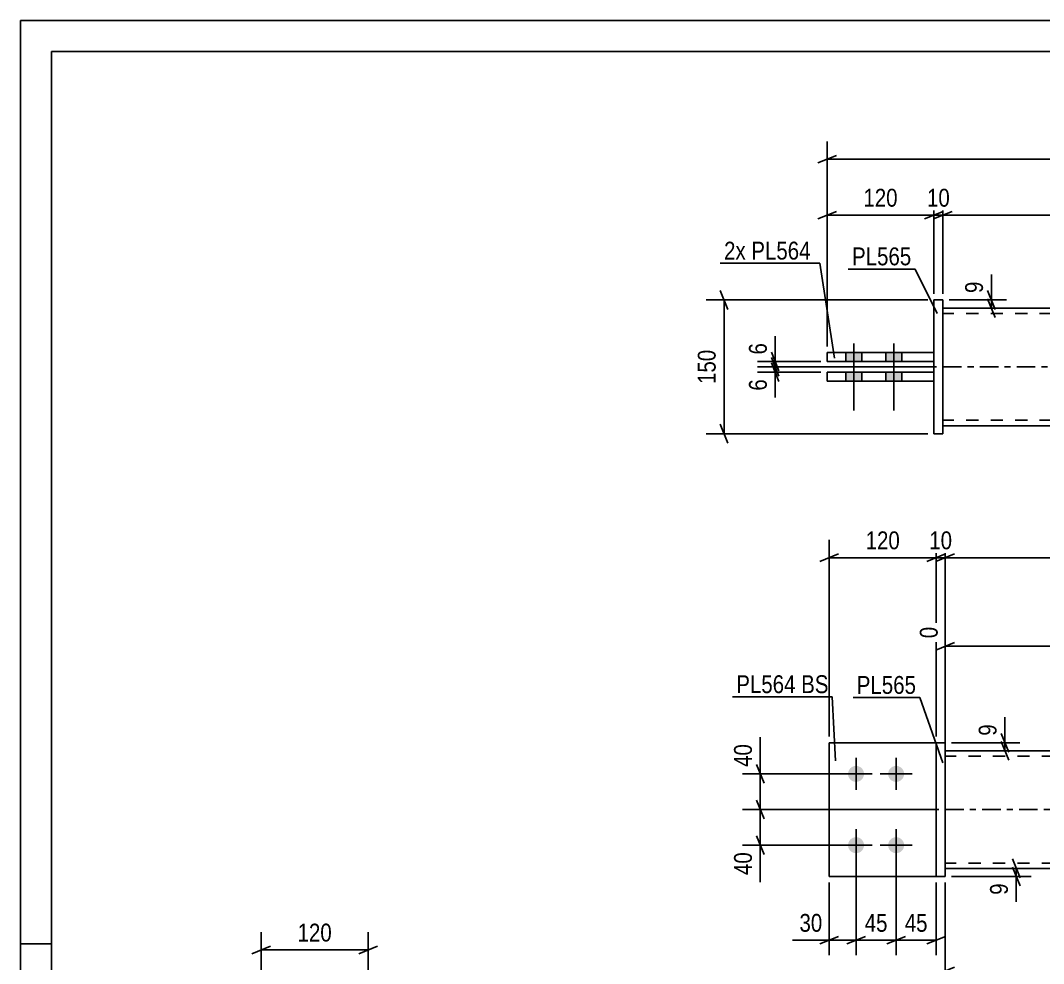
# Model space of a CAD drawing. Header units: millimetres. Extents: x 0 to 420, y 0 to 297.
# Drawn here: x 0 to 164, y 145.8 to 297 of the extents above; entities that cross this region are included whole.
import ezdxf

# ---------------------------------------------------------------- set-up
doc = ezdxf.new("R2010")
doc.units = ezdxf.units.MM
doc.linetypes.add('DXK_LINE_DOT2', pattern=[3.9198, 1.9599, -1.9599])
doc.linetypes.add('DXK_LINE_DOT3', pattern=[5.9187, 2.979, -0.9799, 0.9799, -0.9799])
doc.styles.add('Arial Narrow', font='ARIALN.TTF', dxfattribs={"height": 0.2})

# ---------------------------------------------------------------- blocks, each defined once
blk = doc.blocks.new('Unknown-585696536-1128')
at = {"color": 5, "linetype": 'Continuous'}
for p, q in [((420, 297), (0, 297)), ((0, 297), (0, 0)), ((0, 292), (0, 297)), ((415, 292), (5, 292)), ((5, 292), (5, 5)), ((5, 149), (0, 149))]:
    blk.add_line(p, q, dxfattribs=at)
blk = doc.blocks.new('Part-585696536-1856 - 1834')
at = {"color": 2, "linetype": 'Continuous'}
for p, q in [((129.68, 181.22), (146.83, 181.22)), ((129.68, 181.22), (129.68, 159.79)), ((146.83, 159.79), (129.68, 159.79)), ((129.68, 159.79), (129.68, 159.79))]:
    blk.add_line(p, q, dxfattribs=at)
at = {"color": 7, "linetype": 'DXK_LINE_DOT2'}
for p, q in [((129.68, 181.22), (146.83, 181.22)), ((146.83, 181.22), (146.83, 181.22)), ((146.83, 181.22), (146.83, 159.79)), ((129.68, 159.79), (146.83, 159.79)), ((129.68, 159.79), (129.68, 159.79))]:
    blk.add_line(p, q, dxfattribs=at)
blk = doc.blocks.new('Part-585696536-1840 - 1834')
at = {"linetype": 'Continuous'}
blk.add_hatch(color=2, dxfattribs=at).paths.add_polyline_path([(173.2, 161.08), (172.4, 162.48), (174, 162.48)])
at = {"color": 2, "linetype": 'Continuous'}
for p, q in [((148.26, 179.93), (248.04, 179.93)), ((173.2, 161.08), (172.4, 162.48)), ((172.4, 162.48), (174, 162.48)), ((174, 162.48), (173.2, 161.08)), ((148.26, 161.08), (248.04, 161.08))]:
    blk.add_line(p, q, dxfattribs=at)
at = {"color": 7, "linetype": 'DXK_LINE_DOT2'}
for p, q in [((148.26, 161.08), (148.26, 179.93)), ((248.04, 179.08), (148.26, 179.08)), ((248.04, 161.08), (248.04, 179.93)), ((248.04, 161.93), (148.26, 161.93))]:
    blk.add_line(p, q, dxfattribs=at)
at = {"color": 7, "linetype": 'DXK_LINE_DOT3'}
blk.add_line((148.26, 170.51), (248.04, 170.51), dxfattribs=at)
at = {"color": 2, "linetype": 'Continuous'}
blk.add_circle((173.2, 161.98), 1, dxfattribs=at)
blk = doc.blocks.new('Part-585696536-1861 - 1834')
at = {"color": 7, "linetype": 'DXK_LINE_DOT2'}
for p, q in [((129.68, 181.22), (146.83, 181.22)), ((129.68, 181.22), (146.83, 181.22)), ((129.68, 159.79), (129.68, 181.22)), ((146.83, 181.22), (146.83, 181.22)), ((146.83, 181.22), (146.83, 159.79)), ((129.68, 159.79), (146.83, 159.79)), ((146.83, 159.79), (129.68, 159.79)), ((129.68, 159.79), (129.68, 159.79))]:
    blk.add_line(p, q, dxfattribs=at)
blk = doc.blocks.new('Part-585696536-1866 - 1834')
at = {"color": 2, "linetype": 'Continuous'}
for p, q in [((148.26, 181.22), (146.83, 181.22)), ((146.83, 181.22), (146.83, 159.79)), ((148.26, 181.22), (148.26, 181.22)), ((148.26, 181.22), (148.26, 159.79)), ((146.83, 159.79), (148.26, 159.79))]:
    blk.add_line(p, q, dxfattribs=at)
at = {"color": 7, "linetype": 'DXK_LINE_DOT2'}
for p, q in [((146.83, 181.22), (148.26, 181.22)), ((148.26, 159.79), (146.83, 159.79))]:
    blk.add_line(p, q, dxfattribs=at)
blk = doc.blocks.new('Bolt-585696536-1868 - 1834')
at = {"linetype": 'Continuous'}
for points in [[(133.97, 174.93), (133.7, 174.96), (133.45, 175.05), (133.21, 175.18), (133.01, 175.36), (132.86, 175.58), (132.75, 175.82), (132.69, 176.09), (132.69, 176.35), (132.75, 176.62), (132.86, 176.86), (133.01, 177.08), (133.21, 177.26), (133.45, 177.39), (133.7, 177.48), (133.97, 177.51), (134.24, 177.48), (134.49, 177.39), (134.73, 177.26), (134.93, 177.08), (135.08, 176.86), (135.19, 176.62), (135.25, 176.35), (135.25, 176.09), (135.19, 175.82), (135.08, 175.58), (134.93, 175.36), (134.73, 175.18), (134.49, 175.05), (134.24, 174.96)], [(140.4, 174.93), (140.13, 174.96), (139.88, 175.05), (139.64, 175.18), (139.44, 175.36), (139.28, 175.58), (139.18, 175.82), (139.12, 176.09), (139.12, 176.35), (139.18, 176.62), (139.28, 176.86), (139.44, 177.08), (139.64, 177.26), (139.88, 177.39), (140.13, 177.48), (140.4, 177.51), (140.67, 177.48), (140.92, 177.39), (141.15, 177.26), (141.35, 177.08), (141.51, 176.86), (141.62, 176.62), (141.68, 176.35), (141.68, 176.09), (141.62, 175.82), (141.51, 175.58), (141.35, 175.36), (141.15, 175.18), (140.92, 175.05), (140.67, 174.96)], [(133.97, 163.51), (133.7, 163.53), (133.45, 163.62), (133.21, 163.75), (133.01, 163.93), (132.86, 164.15), (132.75, 164.39), (132.69, 164.66), (132.69, 164.93), (132.75, 165.19), (132.86, 165.43), (133.01, 165.65), (133.21, 165.83), (133.45, 165.97), (133.7, 166.05), (133.97, 166.08), (134.24, 166.05), (134.49, 165.97), (134.73, 165.83), (134.93, 165.65), (135.08, 165.43), (135.19, 165.19), (135.25, 164.93), (135.25, 164.66), (135.19, 164.39), (135.08, 164.15), (134.93, 163.93), (134.73, 163.75), (134.49, 163.62), (134.24, 163.53)], [(140.4, 163.51), (140.13, 163.53), (139.88, 163.62), (139.64, 163.75), (139.44, 163.93), (139.28, 164.15), (139.18, 164.39), (139.12, 164.66), (139.12, 164.93), (139.18, 165.19), (139.28, 165.43), (139.44, 165.65), (139.64, 165.83), (139.88, 165.97), (140.13, 166.05), (140.4, 166.08), (140.67, 166.05), (140.92, 165.97), (141.15, 165.83), (141.35, 165.65), (141.51, 165.43), (141.62, 165.19), (141.68, 164.93), (141.68, 164.66), (141.62, 164.39), (141.51, 164.15), (141.35, 163.93), (141.15, 163.75), (140.92, 163.62), (140.67, 163.53)]]:
    blk.add_hatch(color=1, dxfattribs=at).paths.add_polyline_path(points)
at = {"color": 1, "linetype": 'Continuous'}
for p, q in [((133.97, 173.65), (133.97, 178.79)), ((140.4, 173.65), (140.4, 178.79)), ((136.54, 176.22), (131.4, 176.22)), ((142.97, 176.22), (137.83, 176.22)), ((133.97, 162.22), (133.97, 167.36)), ((140.4, 162.22), (140.4, 167.36)), ((136.54, 164.79), (131.4, 164.79)), ((142.97, 164.79), (137.83, 164.79))]:
    blk.add_line(p, q, dxfattribs=at)
blk = doc.blocks.new('Part-585696536-1594 - 1531')
at = {"linetype": 'Continuous'}
blk.add_hatch(color=2, dxfattribs=at).paths.add_polyline_path([(172.83, 241.47), (172.03, 242.87), (173.63, 242.87)])
at = {"color": 2, "linetype": 'Continuous'}
for p, q in [((147.89, 250.9), (247.67, 250.9)), ((172.83, 241.47), (172.03, 242.87)), ((172.03, 242.87), (173.63, 242.87)), ((173.63, 242.87), (172.83, 241.47)), ((247.67, 232.04), (147.89, 232.04))]:
    blk.add_line(p, q, dxfattribs=at)
at = {"color": 7, "linetype": 'DXK_LINE_DOT2'}
for p, q in [((147.89, 232.04), (147.89, 250.9)), ((247.67, 250.04), (147.89, 250.04)), ((247.67, 232.04), (247.67, 250.9)), ((247.67, 232.9), (147.89, 232.9))]:
    blk.add_line(p, q, dxfattribs=at)
at = {"color": 7, "linetype": 'DXK_LINE_DOT3'}
blk.add_line((147.89, 241.47), (247.67, 241.47), dxfattribs=at)
at = {"color": 2, "linetype": 'Continuous'}
blk.add_circle((172.83, 242.37), 1, dxfattribs=at)
blk = doc.blocks.new('Bolt-585696536-1539 - 1531')
at = {"linetype": 'Continuous'}
for points in [[(132.32, 242.33), (134.89, 242.33), (134.89, 243.76), (132.32, 243.76)], [(132.32, 242.33), (134.89, 242.33), (134.89, 243.76), (132.32, 243.76)], [(138.74, 242.33), (141.32, 242.33), (141.32, 243.76), (138.74, 243.76)], [(138.74, 242.33), (141.32, 242.33), (141.32, 243.76), (138.74, 243.76)], [(132.32, 239.19), (134.89, 239.19), (134.89, 240.62), (132.32, 240.62)], [(132.32, 239.19), (134.89, 239.19), (134.89, 240.62), (132.32, 240.62)], [(138.74, 239.19), (141.32, 239.19), (141.32, 240.62), (138.74, 240.62)], [(138.74, 239.19), (141.32, 239.19), (141.32, 240.62), (138.74, 240.62)]]:
    blk.add_hatch(color=1, dxfattribs=at).paths.add_polyline_path(points)
at = {"color": 1, "linetype": 'Continuous'}
for p, q in [((133.6, 245.19), (133.6, 234.47)), ((133.6, 245.19), (133.6, 234.47)), ((140.03, 245.19), (140.03, 234.47)), ((140.03, 245.19), (140.03, 234.47)), ((132.32, 243.76), (132.32, 242.33)), ((132.32, 243.76), (132.32, 242.33)), ((134.89, 243.76), (134.89, 242.33)), ((134.89, 243.76), (134.89, 242.33)), ((138.74, 243.76), (138.74, 242.33)), ((138.74, 243.76), (138.74, 242.33)), ((141.32, 243.76), (141.32, 242.33)), ((141.32, 243.76), (141.32, 242.33)), ((132.32, 240.62), (132.32, 239.19)), ((132.32, 240.62), (132.32, 239.19)), ((134.89, 240.62), (134.89, 239.19)), ((134.89, 240.62), (134.89, 239.19)), ((138.74, 240.62), (138.74, 239.19)), ((138.74, 240.62), (138.74, 239.19)), ((141.32, 240.62), (141.32, 239.19)), ((141.32, 240.62), (141.32, 239.19))]:
    blk.add_line(p, q, dxfattribs=at)
blk = doc.blocks.new('Part-585696536-1544 - 1531')
at = {"color": 2, "linetype": 'Continuous'}
for p, q in [((146.46, 252.19), (147.89, 252.19)), ((146.46, 252.19), (146.46, 230.76)), ((147.89, 252.19), (147.89, 252.19)), ((147.89, 252.19), (147.89, 230.76)), ((147.89, 230.76), (146.46, 230.76)), ((146.46, 230.76), (146.46, 230.76))]:
    blk.add_line(p, q, dxfattribs=at)
at = {"color": 7, "linetype": 'DXK_LINE_DOT2'}
for p, q in [((146.46, 252.19), (147.89, 252.19)), ((146.46, 230.76), (147.89, 230.76)), ((146.46, 230.76), (146.46, 230.76))]:
    blk.add_line(p, q, dxfattribs=at)
blk = doc.blocks.new('Part-585696536-1559 - 1531')
at = {"color": 2, "linetype": 'Continuous'}
for p, q in [((146.46, 243.76), (129.32, 243.76)), ((129.32, 242.33), (129.32, 243.76)), ((146.46, 242.33), (146.46, 243.76)), ((129.32, 242.33), (146.46, 242.33)), ((129.32, 242.33), (129.32, 242.33))]:
    blk.add_line(p, q, dxfattribs=at)
at = {"color": 7, "linetype": 'DXK_LINE_DOT2'}
for p, q in [((129.32, 243.76), (146.46, 243.76)), ((146.46, 242.33), (129.32, 242.33))]:
    blk.add_line(p, q, dxfattribs=at)
blk = doc.blocks.new('Part-585696536-1619 - 1531')
at = {"color": 2, "linetype": 'Continuous'}
for p, q in [((146.46, 240.62), (129.32, 240.62)), ((129.32, 239.19), (129.32, 240.62)), ((146.46, 239.19), (146.46, 240.62)), ((129.32, 239.19), (146.46, 239.19)), ((129.32, 239.19), (129.32, 239.19))]:
    blk.add_line(p, q, dxfattribs=at)
at = {"color": 7, "linetype": 'DXK_LINE_DOT2'}
for p, q in [((129.32, 240.62), (146.46, 240.62)), ((146.46, 239.19), (129.32, 239.19))]:
    blk.add_line(p, q, dxfattribs=at)
blk = doc.blocks.new('StraightDimension-585696536-2323 - 2208')
at = {"color": 7, "linetype": 'Continuous'}
for p, q in [((38.6, 131.18), (38.6, 150.85)), ((55.74, 131.18), (55.74, 150.85)), ((40.1, 148.6), (37.1, 147.4)), ((38.6, 148), (55.74, 148)), ((54.24, 147.4), (57.24, 148.6))]:
    blk.add_line(p, q, dxfattribs=at)
at = {"color": 0}
blk.add_wipeout([(50.51, 148.75), (50.51, 152.95), (43.83, 152.95), (43.83, 148.75)], dxfattribs=at)
at = {"color": 3, "style": 'Arial Narrow'}
blk.add_text('120', height=2.863, dxfattribs=at).set_placement((44.43, 149.35))
blk = doc.blocks.new('StraightDimension-585696536-2130 - 1834')
at = {"color": 7, "linetype": 'Continuous'}
for p, q in [((133.97, 163.79), (133.97, 147.16)), ((129.68, 158.79), (129.68, 147.16)), ((128.18, 148.96), (131.18, 150.16)), ((129.68, 149.56), (133.97, 149.56)), ((135.47, 150.16), (132.47, 148.96))]:
    blk.add_line(p, q, dxfattribs=at)
at = {"color": 0}
blk.add_wipeout([(129.16, 150.31), (129.16, 154.51), (124.3, 154.51), (124.3, 150.31)], dxfattribs=at)
at = {"color": 7, "linetype": 'Continuous'}
blk.add_line((129.68, 149.56), (123.78, 149.56), dxfattribs=at)
blk.add_line((129.68, 149.56), (123.78, 149.56), dxfattribs=at)
at = {"color": 3, "style": 'Arial Narrow'}
blk.add_text('30', height=2.863, dxfattribs=at).set_placement((124.9, 150.91))
blk = doc.blocks.new('StraightDimension-585696536-1915 - 1834')
at = {"color": 7, "linetype": 'Continuous'}
for p, q in [((148.26, 182.22), (148.26, 213.73)), ((248.04, 182.22), (248.04, 213.73)), ((149.76, 211.48), (146.76, 210.28)), ((148.26, 210.88), (248.04, 210.88)), ((246.54, 210.28), (249.54, 211.48))]:
    blk.add_line(p, q, dxfattribs=at)
at = {"color": 0}
blk.add_wipeout([(201.49, 211.63), (201.49, 215.83), (194.8, 215.83), (194.8, 211.63)], dxfattribs=at)
at = {"color": 3, "style": 'Arial Narrow'}
blk.add_text('698', height=2.863, dxfattribs=at).set_placement((195.4, 212.23))
blk = doc.blocks.new('StraightDimension-585696536-2081 - 1834')
at = {"color": 7, "linetype": 'Continuous'}
for p, q in [((157.25, 182.72), (158.45, 179.72)), ((149.26, 181.22), (160.25, 181.22)), ((158.45, 178.43), (157.25, 181.43)), ((157.85, 179.93), (157.85, 181.22)), ((149.26, 179.93), (160.25, 179.93))]:
    blk.add_line(p, q, dxfattribs=at)
at = {"color": 0}
blk.add_wipeout([(157.1, 184.77), (152.9, 184.77), (152.9, 181.74), (157.1, 181.74)], dxfattribs=at)
at = {"color": 7, "linetype": 'Continuous'}
blk.add_line((157.85, 181.22), (157.85, 185.3), dxfattribs=at)
blk.add_line((157.85, 181.22), (157.85, 185.3), dxfattribs=at)
at = {"color": 3, "style": 'Arial Narrow'}
blk.add_text('9', height=2.86, rotation=90.0002, dxfattribs=at).set_placement((156.5, 182.34))
blk = doc.blocks.new('StraightDimension-585696536-1876 - 1834')
at = {"color": 7, "linetype": 'Continuous'}
for p, q in [((129.68, 182.22), (129.68, 213.73)), ((146.83, 182.22), (146.83, 213.73)), ((131.18, 211.48), (128.18, 210.28)), ((129.68, 210.88), (146.83, 210.88)), ((145.33, 210.28), (148.33, 211.48))]:
    blk.add_line(p, q, dxfattribs=at)
at = {"color": 0}
blk.add_wipeout([(141.6, 211.63), (141.6, 215.83), (134.91, 215.83), (134.91, 211.63)], dxfattribs=at)
at = {"color": 3, "style": 'Arial Narrow'}
blk.add_text('120', height=2.863, dxfattribs=at).set_placement((135.51, 212.23))
blk = doc.blocks.new('StraightDimension-585696536-1898 - 1834')
at = {"color": 7, "linetype": 'Continuous'}
for p, q in [((146.83, 182.22), (146.83, 213.73)), ((148.26, 182.22), (148.26, 213.73)), ((145.33, 210.28), (148.33, 211.48)), ((149.76, 211.48), (146.76, 210.28)), ((146.83, 210.88), (148.26, 210.88))]:
    blk.add_line(p, q, dxfattribs=at)
at = {"color": 0}
blk.add_wipeout([(149.97, 211.63), (149.97, 215.83), (145.11, 215.83), (145.11, 211.63)], dxfattribs=at)
at = {"color": 3, "style": 'Arial Narrow'}
blk.add_text('10', height=2.863, dxfattribs=at).set_placement((145.71, 212.23))
blk = doc.blocks.new('StraightDimension-585696536-2123 - 1834')
at = {"color": 7, "linetype": 'Continuous'}
for p, q in [((133.97, 163.79), (133.97, 147.16)), ((140.4, 163.79), (140.4, 147.16)), ((132.47, 148.96), (135.47, 150.16)), ((133.97, 149.56), (140.4, 149.56)), ((141.9, 150.16), (138.9, 148.96))]:
    blk.add_line(p, q, dxfattribs=at)
at = {"color": 0}
blk.add_wipeout([(139.61, 150.31), (139.61, 154.51), (134.76, 154.51), (134.76, 150.31)], dxfattribs=at)
at = {"color": 3, "style": 'Arial Narrow'}
blk.add_text('45', height=2.863, dxfattribs=at).set_placement((135.36, 150.91))
blk = doc.blocks.new('StraightDimension-585696536-2054 - 1834')
at = {"color": 7, "linetype": 'Continuous'}
for p, q in [((118.02, 172.01), (119.22, 169.01)), ((147.26, 170.51), (115.77, 170.51)), ((118.62, 164.79), (118.62, 170.51)), ((119.22, 163.29), (118.02, 166.29)), ((132.97, 164.79), (115.77, 164.79))]:
    blk.add_line(p, q, dxfattribs=at)
at = {"color": 0}
blk.add_wipeout([(117.87, 164.27), (113.67, 164.27), (113.67, 159.41), (117.87, 159.41)], dxfattribs=at)
at = {"color": 7, "linetype": 'Continuous'}
blk.add_line((118.62, 164.79), (118.62, 158.88), dxfattribs=at)
blk.add_line((118.62, 164.79), (118.62, 158.88), dxfattribs=at)
at = {"color": 3, "style": 'Arial Narrow'}
blk.add_text('40', height=2.863, rotation=90.0002, dxfattribs=at).set_placement((117.27, 160.01))
blk = doc.blocks.new('StraightDimension-585696536-2067 - 1834')
at = {"color": 7, "linetype": 'Continuous'}
for p, q in [((118.02, 177.72), (119.22, 174.72)), ((132.97, 176.22), (115.77, 176.22)), ((118.62, 170.51), (118.62, 176.22)), ((119.22, 169.01), (118.02, 172.01)), ((147.26, 170.51), (115.77, 170.51))]:
    blk.add_line(p, q, dxfattribs=at)
at = {"color": 0}
blk.add_wipeout([(117.87, 181.6), (113.67, 181.6), (113.67, 176.74), (117.87, 176.74)], dxfattribs=at)
at = {"color": 7, "linetype": 'Continuous'}
blk.add_line((118.62, 176.22), (118.62, 182.13), dxfattribs=at)
blk.add_line((118.62, 176.22), (118.62, 182.13), dxfattribs=at)
at = {"color": 3, "style": 'Arial Narrow'}
blk.add_text('40', height=2.863, rotation=90.0002, dxfattribs=at).set_placement((117.27, 177.34))
blk = doc.blocks.new('StraightDimension-585696536-2090 - 1834')
at = {"color": 7, "linetype": 'Continuous'}
for p, q in [((159.06, 162.58), (160.26, 159.58)), ((149.26, 161.08), (162.06, 161.08)), ((160.26, 158.29), (159.06, 161.29)), ((159.66, 159.79), (159.66, 161.08)), ((149.26, 159.79), (162.06, 159.79))]:
    blk.add_line(p, q, dxfattribs=at)
at = {"color": 0}
blk.add_wipeout([(158.91, 159.27), (154.71, 159.27), (154.71, 156.24), (158.91, 156.24)], dxfattribs=at)
at = {"color": 7, "linetype": 'Continuous'}
blk.add_line((159.66, 159.79), (159.66, 155.71), dxfattribs=at)
blk.add_line((159.66, 159.79), (159.66, 155.71), dxfattribs=at)
at = {"color": 3, "style": 'Arial Narrow'}
blk.add_text('9', height=2.86, rotation=90.0002, dxfattribs=at).set_placement((158.31, 156.84))
blk = doc.blocks.new('StraightDimension-585696536-2110 - 1834')
at = {"color": 7, "linetype": 'Continuous'}
for p, q in [((140.4, 163.79), (140.4, 147.16)), ((146.83, 158.79), (146.83, 147.16)), ((138.9, 148.96), (141.9, 150.16)), ((140.4, 149.56), (146.83, 149.56)), ((148.33, 150.16), (145.33, 148.96))]:
    blk.add_line(p, q, dxfattribs=at)
at = {"color": 0}
blk.add_wipeout([(146.04, 150.31), (146.04, 154.51), (141.18, 154.51), (141.18, 150.31)], dxfattribs=at)
at = {"color": 3, "style": 'Arial Narrow'}
blk.add_text('45', height=2.863, dxfattribs=at).set_placement((141.78, 150.91))
blk = doc.blocks.new('StraightDimension-585696536-3638 - 1834')
at = {"color": 7, "linetype": 'Continuous'}
for p, q in [((148.26, 158.79), (148.26, 141.49)), ((248.04, 158.79), (248.04, 137.84)), ((149.76, 145.22), (146.76, 144.02)), ((148.26, 144.62), (248.04, 144.62)), ((246.54, 144.02), (249.54, 145.22))]:
    blk.add_line(p, q, dxfattribs=at)
at = {"color": 0}
blk.add_wipeout([(201.49, 145.37), (201.49, 149.57), (194.8, 149.57), (194.8, 145.37)], dxfattribs=at)
at = {"color": 0, "linetype": 'Continuous'}
for points in [[(147.66, 143.92), (143.46, 143.92), (143.46, 140.89), (147.66, 140.89)], [(247.44, 143.92), (243.24, 143.92), (243.24, 137.24), (247.44, 137.24)]]:
    blk.add_wipeout(points, dxfattribs=at)
at = {"color": 3, "style": 'Arial Narrow'}
blk.add_text('698', height=2.863, dxfattribs=at).set_placement((195.4, 145.97))
at = {"color": 3, "linetype": 'Continuous', "style": 'Arial Narrow'}
for s, height, p in [('0', 2.86, (147.06, 141.49)), ('698', 2.863, (246.84, 137.84))]:
    blk.add_text(s, height=height, rotation=90.0002, dxfattribs=at).set_placement(p)
blk = doc.blocks.new('StraightDimension-585696536-3685 - 1834')
at = {"color": 7, "linetype": 'Continuous'}
for p, q in [((248.04, 182.22), (248.04, 203.45)), ((148.26, 180.93), (148.26, 199.79)), ((149.76, 197.27), (146.76, 196.07)), ((246.54, 196.07), (249.54, 197.27)), ((148.26, 196.67), (248.04, 196.67))]:
    blk.add_line(p, q, dxfattribs=at)
at = {"color": 0, "linetype": 'Continuous'}
for points in [[(247.44, 204.05), (243.24, 204.05), (243.24, 197.37), (247.44, 197.37)], [(147.66, 200.39), (143.46, 200.39), (143.46, 197.37), (147.66, 197.37)]]:
    blk.add_wipeout(points, dxfattribs=at)
at = {"color": 0}
blk.add_wipeout([(201.49, 197.42), (201.49, 201.62), (194.8, 201.62), (194.8, 197.42)], dxfattribs=at)
at = {"color": 3, "linetype": 'Continuous', "style": 'Arial Narrow'}
for s, height, p in [('698', 2.863, (246.84, 197.97)), ('0', 2.86, (147.06, 197.97))]:
    blk.add_text(s, height=height, rotation=90.0002, dxfattribs=at).set_placement(p)
at = {"color": 3, "style": 'Arial Narrow'}
blk.add_text('698', height=2.863, dxfattribs=at).set_placement((195.4, 198.02))
blk = doc.blocks.new('StraightDimension-585696536-1730 - 1531')
at = {"color": 7, "linetype": 'Continuous'}
for p, q in [((113.41, 250.69), (112.21, 253.69)), ((145.46, 252.19), (109.96, 252.19)), ((112.81, 230.76), (112.81, 252.19)), ((112.21, 232.26), (113.41, 229.26)), ((145.46, 230.76), (109.96, 230.76))]:
    blk.add_line(p, q, dxfattribs=at)
at = {"color": 0}
blk.add_wipeout([(112.06, 244.81), (107.86, 244.81), (107.86, 238.13), (112.06, 238.13)], dxfattribs=at)
at = {"color": 3, "style": 'Arial Narrow'}
blk.add_text('150', height=2.863, rotation=90.0002, dxfattribs=at).set_placement((111.46, 238.73))
blk = doc.blocks.new('StraightDimension-585696536-1685 - 1531')
at = {"color": 7, "linetype": 'Continuous'}
for p, q in [((147.89, 253.19), (147.89, 268.65)), ((247.67, 253.19), (247.67, 268.65)), ((149.39, 266.4), (146.39, 265.2)), ((147.89, 265.8), (247.67, 265.8)), ((246.17, 265.2), (249.17, 266.4))]:
    blk.add_line(p, q, dxfattribs=at)
at = {"color": 0}
blk.add_wipeout([(201.12, 266.55), (201.12, 270.75), (194.44, 270.75), (194.44, 266.55)], dxfattribs=at)
at = {"color": 3, "style": 'Arial Narrow'}
blk.add_text('698', height=2.863, dxfattribs=at).set_placement((195.04, 267.15))
blk = doc.blocks.new('StraightDimension-585696536-1621 - 1531')
at = {"color": 7, "linetype": 'Continuous'}
for p, q in [((155.07, 253.69), (156.27, 250.69)), ((148.89, 252.19), (158.07, 252.19)), ((156.27, 249.4), (155.07, 252.4)), ((155.67, 250.9), (155.67, 252.19)), ((148.89, 250.9), (158.07, 250.9))]:
    blk.add_line(p, q, dxfattribs=at)
at = {"color": 0}
blk.add_wipeout([(154.92, 255.74), (150.72, 255.74), (150.72, 252.71), (154.92, 252.71)], dxfattribs=at)
at = {"color": 7, "linetype": 'Continuous'}
blk.add_line((155.67, 252.19), (155.67, 256.27), dxfattribs=at)
blk.add_line((155.67, 252.19), (155.67, 256.27), dxfattribs=at)
at = {"color": 3, "style": 'Arial Narrow'}
blk.add_text('9', height=2.86, rotation=90.0002, dxfattribs=at).set_placement((154.32, 253.31))
blk = doc.blocks.new('StraightDimension-585696536-1759 - 1531')
at = {"color": 7, "linetype": 'Continuous'}
for p, q in [((120.41, 243.83), (121.61, 240.83)), ((121.61, 239.97), (120.41, 242.97)), ((128.32, 242.33), (118.16, 242.33)), ((146.89, 241.47), (118.16, 241.47)), ((121.01, 241.47), (121.01, 242.33))]:
    blk.add_line(p, q, dxfattribs=at)
at = {"color": 0}
blk.add_wipeout([(120.26, 245.88), (116.06, 245.88), (116.06, 242.85), (120.26, 242.85)], dxfattribs=at)
at = {"color": 7, "linetype": 'Continuous'}
blk.add_line((121.01, 242.33), (121.01, 246.41), dxfattribs=at)
blk.add_line((121.01, 242.33), (121.01, 246.41), dxfattribs=at)
at = {"color": 3, "style": 'Arial Narrow'}
blk.add_text('6', height=2.86, rotation=90.0002, dxfattribs=at).set_placement((119.66, 243.45))
blk = doc.blocks.new('StraightDimension-585696536-1695 - 1531')
at = {"color": 7, "linetype": 'Continuous'}
for p, q in [((129.32, 244.76), (129.32, 268.65)), ((146.46, 253.19), (146.46, 268.65)), ((130.82, 266.4), (127.82, 265.2)), ((129.32, 265.8), (146.46, 265.8)), ((144.96, 265.2), (147.96, 266.4))]:
    blk.add_line(p, q, dxfattribs=at)
at = {"color": 0}
blk.add_wipeout([(141.23, 266.55), (141.23, 270.75), (134.55, 270.75), (134.55, 266.55)], dxfattribs=at)
at = {"color": 3, "style": 'Arial Narrow'}
blk.add_text('120', height=2.863, dxfattribs=at).set_placement((135.15, 267.15))
blk = doc.blocks.new('StraightDimension-585696536-1705 - 1531')
at = {"color": 7, "linetype": 'Continuous'}
for p, q in [((146.46, 253.19), (146.46, 268.65)), ((147.89, 253.19), (147.89, 268.65)), ((144.96, 265.2), (147.96, 266.4)), ((149.39, 266.4), (146.39, 265.2)), ((146.46, 265.8), (147.89, 265.8))]:
    blk.add_line(p, q, dxfattribs=at)
at = {"color": 0}
blk.add_wipeout([(149.6, 266.55), (149.6, 270.75), (144.75, 270.75), (144.75, 266.55)], dxfattribs=at)
at = {"color": 3, "style": 'Arial Narrow'}
blk.add_text('10', height=2.863, dxfattribs=at).set_placement((145.35, 267.15))
blk = doc.blocks.new('StraightDimension-585696536-1716 - 1531')
at = {"color": 7, "linetype": 'Continuous'}
for p, q in [((129.32, 244.76), (129.32, 277.61)), ((266.24, 244.76), (266.24, 277.61)), ((130.82, 275.36), (127.82, 274.16)), ((129.32, 274.76), (266.24, 274.76)), ((264.74, 274.16), (267.74, 275.36))]:
    blk.add_line(p, q, dxfattribs=at)
at = {"color": 0}
blk.add_wipeout([(201.12, 275.51), (201.12, 279.71), (194.44, 279.71), (194.44, 275.51)], dxfattribs=at)
at = {"color": 3, "style": 'Arial Narrow'}
blk.add_text('958', height=2.863, dxfattribs=at).set_placement((195.04, 276.11))
blk = doc.blocks.new('StraightDimension-585696536-1741 - 1531')
at = {"color": 7, "linetype": 'Continuous'}
for p, q in [((120.41, 242.97), (121.61, 239.97)), ((146.89, 241.47), (118.16, 241.47)), ((121.61, 239.12), (120.41, 242.12)), ((121.01, 240.62), (121.01, 241.47)), ((128.32, 240.62), (118.16, 240.62))]:
    blk.add_line(p, q, dxfattribs=at)
at = {"color": 0}
blk.add_wipeout([(120.26, 240.09), (116.06, 240.09), (116.06, 237.06), (120.26, 237.06)], dxfattribs=at)
at = {"color": 7, "linetype": 'Continuous'}
blk.add_line((121.01, 240.62), (121.01, 236.54), dxfattribs=at)
blk.add_line((121.01, 240.62), (121.01, 236.54), dxfattribs=at)
at = {"color": 3, "style": 'Arial Narrow'}
blk.add_text('6', height=2.86, rotation=90.0002, dxfattribs=at).set_placement((119.66, 237.66))
blk = doc.blocks.new('Mark-585696536-1862 - 1834')
at = {"color": 0}
blk.add_wipeout([(143.59, 189.05), (143.59, 192.05), (134.09, 192.05), (134.09, 189.05)], dxfattribs=at)
blk.add_wipeout([(143.59, 189.05), (143.59, 192.05), (134.09, 192.05), (134.09, 189.05)], dxfattribs=at)
at = {"color": 30, "linetype": 'Continuous'}
for p in [(133.49, 188.45), (147.9, 178.01)]:
    blk.add_line(p, (144.19, 188.45), dxfattribs=at)
at = {"color": 3, "style": 'Arial Narrow'}
blk.add_text('PL565', height=2.863, dxfattribs=at).set_placement((134.09, 189.05))
blk = doc.blocks.new('MarkSet-585696536-2177 - 1834')
at = {"color": 0}
for points in [[(124.27, 189.17), (124.27, 192.17), (114.77, 192.17), (114.77, 189.17)], [(129.55, 189.17), (129.55, 192.17), (125.17, 192.17), (125.17, 189.17)]]:
    blk.add_wipeout(points, dxfattribs=at)
for points in [[(124.27, 189.17), (124.27, 192.17), (114.77, 192.17), (114.77, 189.17)], [(129.55, 189.17), (129.55, 192.17), (125.17, 192.17), (125.17, 189.17)]]:
    blk.add_wipeout(points, dxfattribs=at)
at = {"color": 30, "linetype": 'Continuous'}
for p in [(114.17, 188.57), (130.69, 178.29)]:
    blk.add_line(p, (130.15, 188.57), dxfattribs=at)
at = {"color": 3, "style": 'Arial Narrow'}
for s, p in [('PL564', (114.77, 189.17)), ('BS', (125.17, 189.17))]:
    blk.add_text(s, height=2.863, dxfattribs=at).set_placement(p)
blk = doc.blocks.new('Mark-585696536-1540 - 1531')
at = {"color": 0}
blk.add_wipeout([(142.83, 257.75), (142.83, 260.75), (133.33, 260.75), (133.33, 257.75)], dxfattribs=at)
blk.add_wipeout([(142.83, 257.75), (142.83, 260.75), (133.33, 260.75), (133.33, 257.75)], dxfattribs=at)
at = {"color": 30, "linetype": 'Continuous'}
for p in [(132.73, 257.15), (147, 250.01)]:
    blk.add_line(p, (143.43, 257.15), dxfattribs=at)
at = {"color": 3, "style": 'Arial Narrow'}
blk.add_text('PL565', height=2.863, dxfattribs=at).set_placement((133.33, 257.75))
blk = doc.blocks.new('MarkSet-585696536-1797 - 1531')
at = {"color": 30, "linetype": 'Continuous'}
blk.add_line((130.53, 242.88), (128.19, 258.07), dxfattribs=at)
at = {"color": 0}
for points in [[(116.28, 258.67), (116.28, 261.67), (112.81, 261.67), (112.81, 258.67)], [(126.69, 258.67), (126.69, 261.67), (117.18, 261.67), (117.18, 258.67)]]:
    blk.add_wipeout(points, dxfattribs=at)
for points in [[(116.28, 258.67), (116.28, 261.67), (112.81, 261.67), (112.81, 258.67)], [(126.69, 258.67), (126.69, 261.67), (117.18, 261.67), (117.18, 258.67)]]:
    blk.add_wipeout(points, dxfattribs=at)
at = {"color": 30, "linetype": 'Continuous'}
blk.add_line((112.21, 258.07), (128.19, 258.07), dxfattribs=at)
at = {"color": 3, "style": 'Arial Narrow'}
for s, p in [('2x', (112.81, 258.67)), ('PL564', (117.18, 258.67))]:
    blk.add_text(s, height=2.863, dxfattribs=at).set_placement(p)

msp = doc.modelspace()

# ---------------------------------------------------------------- block references
for name in ['Unknown-585696536-1128', 'Part-585696536-1544 - 1531', 'Part-585696536-1594 - 1531', 'Bolt-585696536-1539 - 1531', 'Part-585696536-1559 - 1531', 'Part-585696536-1619 - 1531', 'Part-585696536-1856 - 1834', 'Part-585696536-1861 - 1834', 'Part-585696536-1866 - 1834', 'Part-585696536-1840 - 1834', 'Bolt-585696536-1868 - 1834']:
    msp.add_blockref(name, (0, 0))

# ---------------------------------------------------------------- next in the draw order: block references
for name in ['StraightDimension-585696536-1685 - 1531', 'StraightDimension-585696536-1730 - 1531', 'StraightDimension-585696536-1915 - 1834', 'StraightDimension-585696536-2130 - 1834', 'StraightDimension-585696536-2090 - 1834', 'StraightDimension-585696536-2323 - 2208']:
    msp.add_blockref(name, (0, 0))

# ---------------------------------------------------------------- next in the draw order: block references
for name in ['StraightDimension-585696536-1621 - 1531', 'StraightDimension-585696536-1759 - 1531', 'StraightDimension-585696536-1876 - 1834', 'StraightDimension-585696536-2081 - 1834', 'StraightDimension-585696536-2123 - 1834']:
    msp.add_blockref(name, (0, 0))

# ---------------------------------------------------------------- next in the draw order: block references
for name in ['StraightDimension-585696536-1695 - 1531', 'StraightDimension-585696536-1741 - 1531', 'StraightDimension-585696536-1898 - 1834', 'StraightDimension-585696536-2054 - 1834']:
    msp.add_blockref(name, (0, 0))

# ---------------------------------------------------------------- next in the draw order: block references
for name in ['StraightDimension-585696536-1705 - 1531', 'StraightDimension-585696536-2067 - 1834', 'StraightDimension-585696536-2110 - 1834']:
    msp.add_blockref(name, (0, 0))

# ---------------------------------------------------------------- next in the draw order: block references
for name in ['StraightDimension-585696536-1716 - 1531', 'StraightDimension-585696536-3685 - 1834', 'MarkSet-585696536-2177 - 1834', 'StraightDimension-585696536-3638 - 1834']:
    msp.add_blockref(name, (0, 0))

# ---------------------------------------------------------------- next in the draw order: block references
for name in ['MarkSet-585696536-1797 - 1531', 'Mark-585696536-1540 - 1531', 'Mark-585696536-1862 - 1834']:
    msp.add_blockref(name, (0, 0))

doc.saveas('drawing.dxf')
